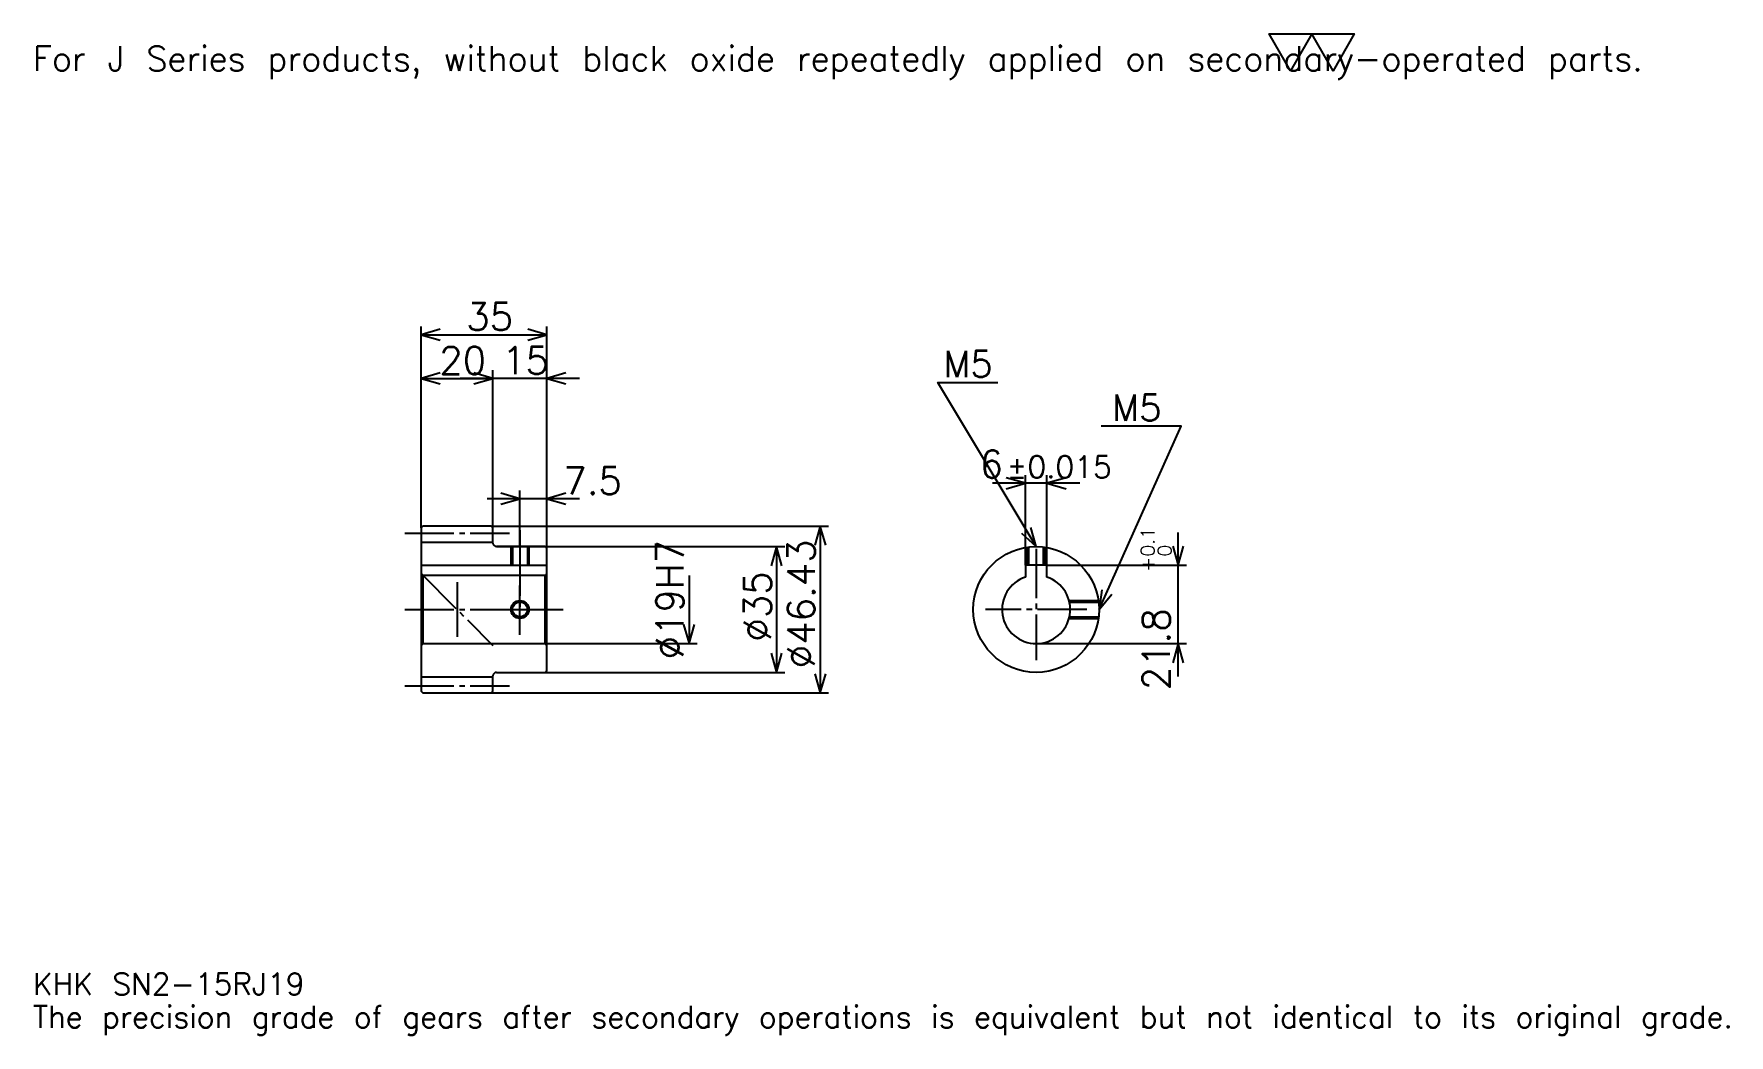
# Model space of a CAD drawing. Extents: x 15 to 487, y 6 to 284.
import ezdxf

# ---------------------------------------------------------------- set-up
doc = ezdxf.new("R2010")
doc.units = 0
doc.linetypes.add('DASHDOT', pattern=[18.260869, 13.695652, -1.521739, 1.521739, -1.521739])
doc.layers.get('0').update_dxf_attribs({"linetype": 'CONTINUOUS'})
doc.layers.add('DASHDOT', color=6, linetype='DASHDOT')
doc.styles.add('KANJI', font='TXT', dxfattribs={"bigfont": 'BIGFONT'})

msp = doc.modelspace()

# ---------------------------------------------------------------- linework, layer by layer
at = {"color": 5}
for p, q in [((123.260864, 147.234955), (123.260864, 202.778427)), ((123.260864, 200.495819), (158.260864, 200.495819)), ((158.260864, 147.234955), (158.260864, 202.778427)), ((143.260864, 147.234955), (143.260864, 190.604523)), ((123.260864, 188.321899), (143.260864, 188.321899)), ((167.391296, 188.321899), (134.130432, 188.321899)), ((291.456512, 136.321747), (291.456512, 161.430435)), ((297.456512, 136.321747), (297.456512, 161.430435)), ((150.760864, 147.234955), (150.760864, 157.126251)), ((306.586945, 159.147827), (282.32608, 159.147827)), ((167.391296, 154.843643), (141.630432, 154.843643)), ((123.260864, 146.734955), (123.260864, 147.234955)), ((142.760864, 147.234955), (158.260864, 147.234955)), ((143.260864, 146.734955), (143.260864, 147.234955)), ((150.760864, 141.521744), (150.760864, 147.234955)), ((150.760864, 141.521744), (150.760864, 147.234955)), ((158.260864, 147.234955), (236.630432, 147.234955)), ((158.260864, 141.021744), (158.260864, 147.234955)), ((234.347824, 147.234955), (234.347824, 100.80854)), ((333.978271, 105.391312), (333.978271, 145.452179)), ((144.260864, 141.521744), (158.260864, 141.521744)), ((158.260864, 141.521744), (224.456512, 141.521744)), ((222.173904, 141.521744), (222.173904, 106.521744)), ((197.82608, 133.521744), (197.82608, 114.521744)), ((297.456512, 136.321747), (336.260864, 136.321747)), ((158.260864, 114.521744), (200.108688, 114.521744)), ((294.456512, 114.521744), (336.260864, 114.521744)), ((144.260864, 106.521744), (158.260864, 106.521744)), ((158.260864, 106.521744), (224.456512, 106.521744)), ((142.760864, 100.80854), (158.260864, 100.80854)), ((158.260864, 100.80854), (236.630432, 100.80854))]:
    msp.add_line(p, q, dxfattribs=at)
at = {"color": 4}
for p, q in [((123.260864, 142.734955), (143.260864, 142.734955)), ((123.260864, 136.321747), (158.260864, 136.321747)), ((123.760864, 133.521744), (123.760864, 114.521744)), ((157.760864, 133.521744), (158.260864, 134.021744)), ((157.760864, 114.521744), (158.260864, 114.021744)), ((123.260864, 105.30854), (143.260864, 105.30854))]:
    msp.add_line(p, q, dxfattribs=at)
at = {"color": 7}
msp.add_line((133.260864, 131.630432), (133.260864, 116.413048), dxfattribs=at)
msp.add_lwpolyline([(365.217377, 273.913055), (359.282593, 284.200012), (383.021729, 284.200012), (377.086945, 273.913055), (371.152161, 284.200012), (365.217377, 273.913055)], dxfattribs=at)
at = {"color": 5}
for points in [[(128.586945, 202.017548), (123.260864, 200.495819), (128.586945, 198.974091)], [(152.934784, 198.974091), (158.260864, 200.495819), (152.934784, 202.017548)], [(128.586945, 189.843643), (123.260864, 188.321899), (128.586945, 186.800171)], [(137.934784, 186.800171), (143.260864, 188.321899), (137.934784, 189.843643)], [(137.934784, 186.800171), (143.260864, 188.321899), (137.934784, 189.843643)], [(163.586945, 189.843643), (158.260864, 188.321899), (163.586945, 186.800171)], [(294.456512, 141.521744), (267.065216, 187.17392), (283.804321, 187.17392)], [(311.956512, 124.021744), (334.782593, 175), (312.565247, 175)], [(286.130432, 157.626099), (291.456512, 159.147827), (286.130432, 160.669571)], [(302.782593, 160.669571), (297.456512, 159.147827), (302.782593, 157.626099)], [(145.434784, 153.321899), (150.760864, 154.843643), (145.434784, 156.365387)], [(163.586945, 156.365387), (158.260864, 154.843643), (163.586945, 153.321899)], [(235.869568, 141.908859), (234.347824, 147.234955), (232.82608, 141.908859)], [(290.411377, 145.305893), (294.456512, 141.521744), (293.021149, 146.87175)], [(332.456512, 141.647827), (333.978271, 136.321747), (335.5, 141.647827)], [(223.695648, 136.195663), (222.173904, 141.521744), (220.652161, 136.195663)], [(312.744232, 129.504669), (311.956512, 124.021744), (315.521973, 128.260895)], [(196.304352, 119.847832), (197.82608, 114.521744), (199.347809, 119.847832)], [(335.5, 109.195656), (333.978271, 114.521744), (332.456512, 109.195656)], [(220.652161, 111.847832), (222.173904, 106.521744), (223.695648, 111.847832)], [(232.82608, 106.134628), (234.347824, 100.80854), (235.869568, 106.134628)]]:
    msp.add_lwpolyline(points, dxfattribs=at)
at = {"color": 4}
for points in [[(143.260864, 142.521744), (143.260864, 146.734955), (142.760864, 147.234955), (123.760864, 147.234955), (123.260864, 146.734955), (123.260864, 114.021744)], [(144.260864, 106.521744), (157.760864, 106.521744), (158.260864, 107.021744), (158.260864, 141.021744), (157.760864, 141.521744), (144.260864, 141.521744)], [(148.260864, 141.521744), (148.260864, 136.321747)], [(148.695862, 141.521744), (148.695862, 136.321747)], [(152.825867, 141.521744), (152.825867, 136.321747)], [(153.260864, 141.521744), (153.260864, 136.321747)], [(291.956512, 136.321747), (291.956512, 141.342255)], [(292.39151, 136.321747), (292.39151, 141.399475)], [(296.521515, 136.321747), (296.521515, 141.399475)], [(296.956512, 136.321747), (296.956512, 141.342255)], [(123.260864, 114.021744), (123.760864, 114.521744), (157.760864, 114.521744), (157.760864, 133.521744), (123.760864, 133.521744), (123.260864, 134.021744)], [(297.456512, 133.035614), (297.456512, 136.321747), (291.456512, 136.321747), (291.456512, 133.035614)], [(303.621643, 126.521744), (311.777039, 126.521744)], [(303.72937, 126.086746), (311.834229, 126.086746)], [(303.621643, 121.521744), (311.777039, 121.521744)], [(303.72937, 121.956741), (311.834229, 121.956741)], [(123.260864, 114.021744), (123.260864, 101.30854), (123.760864, 100.80854), (142.760864, 100.80854), (143.260864, 101.30854), (143.260864, 105.521744)]]:
    msp.add_lwpolyline(points, dxfattribs=at)
for centre, radius in [((294.456512, 124.021744), 17.5), ((150.760864, 124.021744), 2.065)]:
    msp.add_circle(centre, radius, dxfattribs=at)
at = {"color": 7}
msp.add_circle((150.760864, 124.021744), 2.5, dxfattribs=at)
at = {"color": 4}
for centre, radius, start, end in [((144.260864, 142.521744), 1, 180, 270), ((294.456512, 124.021744), 9.5, 108.40848033, 71.59151967), ((144.260864, 105.521744), 1, 90, 180)]:
    msp.add_arc(centre, radius, start, end, dxfattribs=at)
at = {"layer": 'DASHDOT', "color": 7}
for p, q in [((118.695648, 145.234955), (147.82608, 145.234955)), ((150.760864, 141.521744), (150.760864, 124.021744)), ((294.456512, 140.886963), (294.456512, 109.956528)), ((123.260864, 134.021744), (143.260864, 114.021744)), ((118.695648, 124.021744), (162.82608, 124.021744)), ((308.521729, 124.021744), (280.391296, 124.021744)), ((118.695648, 102.80854), (147.82608, 102.80854))]:
    msp.add_line(p, q, dxfattribs=at)
for points in [[(150.760864, 146.08696), (150.760864, 131.756531)], [(150.760864, 116.956528), (150.760864, 131.08696)], [(143.695648, 124.021744), (157.82608, 124.021744)]]:
    msp.add_lwpolyline(points, dxfattribs=at)

# ---------------------------------------------------------------- texts
at = {"color": 7, "style": 'KANJI'}
for s, height, p in [('For J Series products, without black oxide repeatedly applied on secondary-operated parts.', 6.847826, (15.217391, 273.913055)), ('35', 7.608696, (135.815216, 201.713211)), ('20', 7.608696, (128.315216, 189.539307)), ('15', 7.608696, (145.815216, 189.539307)), ('M5', 7.304348, (268.586945, 188.695648)), ('M5', 7.304348, (315.608704, 176.521744)), ('6', 7.608696, (278.750671, 160.669571)), ('%%p0.015', 6.086957, (286.282349, 160.669571)), ('7.5', 7.608696, (162.82608, 156.061035)), ('KHK SN2-15RJ19', 6.086957, (15.217391, 16.73913)), ('The precision grade of gears after secondary operations is equivalent but not identical to its original grade.', 6.086957, (15.217391, 7.608696))]:
    msp.add_text(s, height=height, dxfattribs=at).set_placement(p)
for s, height, p in [('%%c19H7', 7.608696, (196.304352, 110.135872)), ('%%c46.43', 7.608696, (232.82608, 107.663048)), ('0.1', 3.804348, (327.434784, 138.740936)), ('+', 3.804348, (327.434784, 134.480072)), ('0', 3.804348, (332.152161, 138.740936)), ('%%c35', 7.608696, (220.652161, 115.081528)), ('21.8', 7.608696, (331.695648, 101.546631))]:
    msp.add_text(s, height=height, rotation=90, dxfattribs=at).set_placement(p)

doc.saveas('drawing.dxf')
